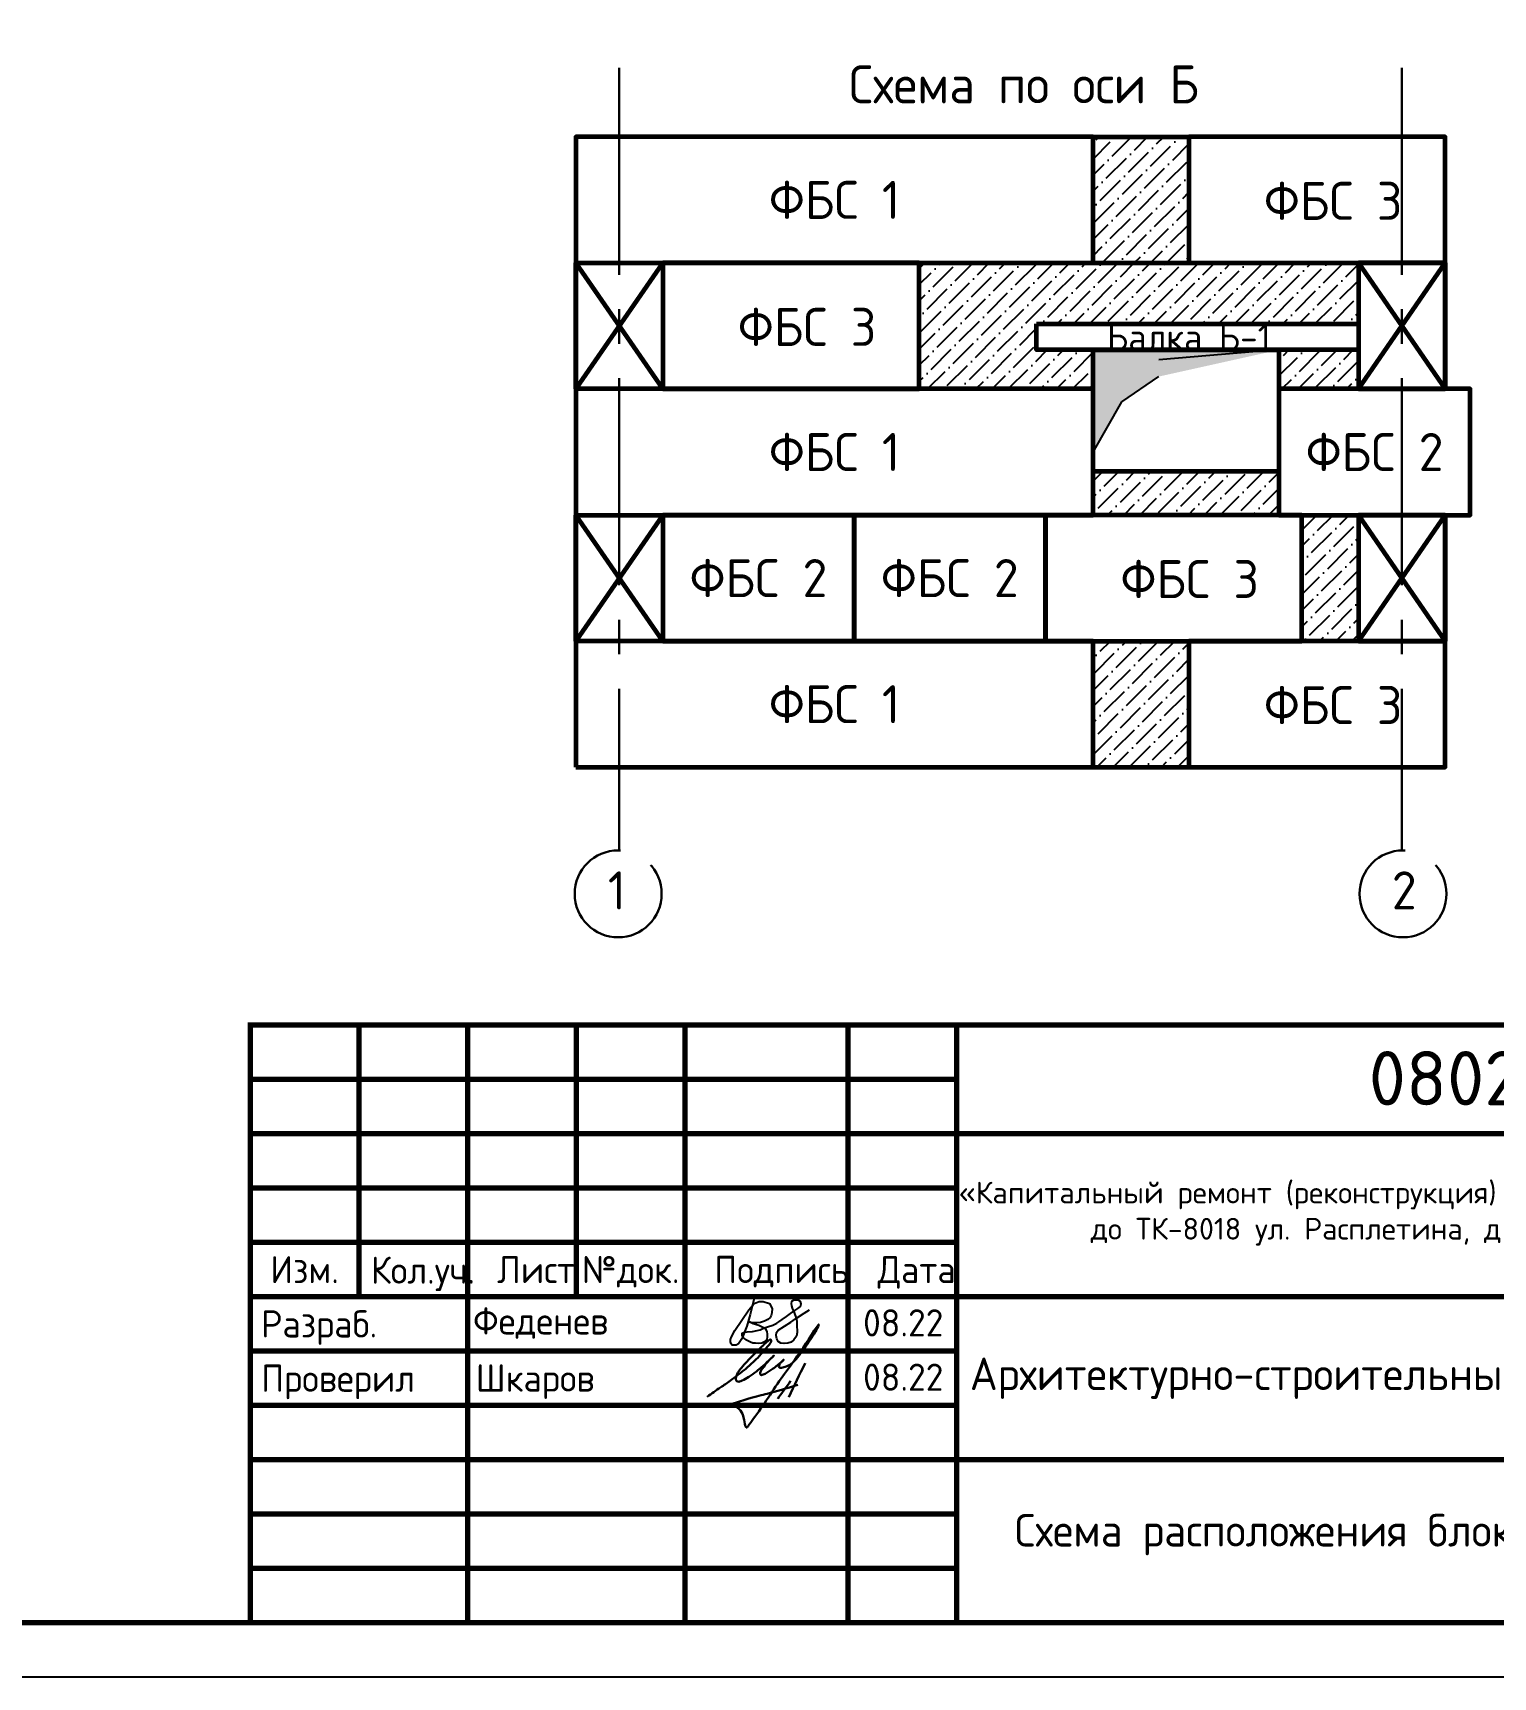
# Model space of a CAD drawing. Header units: millimetres. Extents: x 1601 to 14530, y 1157 to 12625.
# Drawn here: x 8063.9 to 8198.3, y 2825.6 to 2976.9 of the extents above; entities that cross this region are included whole.
import ezdxf
from ezdxf.enums import TextEntityAlignment as Align

# ---------------------------------------------------------------- set-up
doc = ezdxf.new("R2010")
doc.units = ezdxf.units.MM
doc.linetypes.add('осевая2', pattern=[28.575, 19.05, -3.175, 3.175, -3.175])
for name, color, linetype, lineweight in [('Осевая', 2, 'осевая2', 30), ('Основной', 1, 'Continuous', 60), ('Размер 3.5', 250, 'Continuous', 35), ('Размерный', 4, 'Continuous', 30)]:
    doc.layers.add(name, color=color, linetype=linetype, lineweight=lineweight)
doc.layers.add('рамка', color=7, linetype='Continuous')
doc.styles.add('-ISOCPEUR-', font='isocpeur.TTF')
doc.styles.add('GOST', font='GOST Common.ttf')
doc.styles.get("Standard").update_dxf_attribs({"font": 'GOST Common.ttf'})
pattern_1 = [(45, (801.5742, -371.7055), (0.55565335, 2.03739561), [2.619375, -0.523875, 0, -0.523875])]

# ---------------------------------------------------------------- blocks, each defined once
blk = doc.blocks.new('*U372')
blk.add_lwpolyline([(0, 0), (420, 0), (420, -297), (0, -297)], close=True)
at = {"const_width": 0.5}
blk.add_lwpolyline([(20, -5), (415, -5), (415, -292), (20, -292)], close=True, dxfattribs=at)
for points in [[(230, -292), (230, -237), (415, -237)], [(240, -237), (240, -262)], [(250, -237), (250, -292)], [(260, -237), (260, -262)], [(270, -237), (270, -292)], [(285, -237), (285, -292)], [(295, -237), (295, -292)], [(230, -242), (295, -242)], [(230, -247), (295, -247)], [(295, -247), (415, -247)], [(230, -252), (295, -252)], [(230, -257), (295, -257)], [(230, -262), (415, -262)], [(230, -267), (295, -267)], [(230, -272), (295, -272)], [(230, -277), (295, -277)], [(295, -277), (415, -277)], [(230, -282), (295, -282)], [(230, -287), (295, -287)]]:
    blk.add_lwpolyline(points, dxfattribs=at)
at = {"style": 'GOST'}
for s, p in [('Изм.', (235, -259.5)), ('Кол.уч.', (245.89, -259.55)), ('Лист', (256.3, -259.5)), ('№док.', (265, -259.5)), ('Подпись', (278.88, -259.5)), ('Дата', (291.31, -259.5))]:
    blk.add_text(s, height=2.5, dxfattribs=at).set_placement(p, align=Align.MIDDLE_CENTER)
for s, p in [('Разраб.', (231, -264.5)), ('Проверил', (231, -269.5))]:
    blk.add_text(s, height=2.5, dxfattribs=at).set_placement(p, align=Align.MIDDLE_LEFT)
at = {"attachment_point": 5}
for s, insert, char_height, width, style in [('\\pi2.57236;{\\C7;«Капитальный ремонт (реконструкция) тепловых сетей от УП у ж/д №26 по ул. Б. Новикова до ТК-8018 ул. Расплетина, д 7 в ГО г. Рыбинск Ярославской области».}', (353.29, -254.35), 2, 124.3112, '-ISOCPEUR-'), ('Архитектурно-строительные решения', (330, -269.5), 3, 70, 'GOST')]:
    blk.add_mtext(s, dxfattribs=dict(at, insert=insert, char_height=char_height, width=width, style=style))
at = {"style": 'GOST'}
blk.add_attdef('РАЗРАБОТАЛ', text='', height=2.5, dxfattribs=at).set_placement((250.5, -264.22), align=Align.MIDDLE_LEFT)
blk.add_attdef('ПРОВЕРИЛ', (250.75, -270.73), '', height=2.5, dxfattribs=at)
at = {"style": 'GOST', "flags": 8}
for tag, p in [('ЛИСТ', (387.6, -271.87)), ('ЛИСТОВ', (405.3, -271.86)), ('ФОРМАТ', (380.97, -294.75))]:
    blk.add_attdef(tag, text='', height=3, dxfattribs=at).set_placement(p, align=Align.MIDDLE_CENTER)
blk.add_attdef('ИМЯ_ЧЕРТЕЖА_001', (321.53, -284.99), '', height=3, dxfattribs=at)
blk = doc.blocks.new('подпись')
at = {"lineweight": 30}
for points in [[(-0.82, -1.23), (-0.21, -0.8), (0.43, -0.36), (0.86, -0.08), (1.32, 0.25), (2, 0.77), (2.8, 1.4), (3.27, 1.83), (3.84, 2.36), (4.46, 3.07), (5.01, 3.73), (5.08, 3.95), (5.01, 4.03), (4.91, 4), (4.76, 3.88), (4.33, 3.49), (3.4, 2.58), (2.34, 1.43), (1.83, 0.48), (1.87, 0.23), (1.99, 0.16), (2.17, 0.16), (2.41, 0.25), (3.02, 0.6), (3.71, 1.09), (4.34, 1.62), (5.32, 2.55), (4.75, 1.98), (4.27, 1.36), (4.08, 1.05), (4.07, 0.85), (4.11, 0.78), (4.25, 0.78), (4.42, 0.84), (4.78, 1.05), (5.16, 1.3), (5.47, 1.51), (5.72, 1.73), (6.05, 1.99), (6.23, 2.18), (5.94, 1.88), (5.8, 1.63), (5.8, 1.5), (5.89, 1.44), (6.13, 1.46), (6.57, 1.6), (6.9, 1.79), (7.5, 2.39), (8.04, 3.08), (8.61, 3.92), (9.15, 4.76), (9.43, 5.33), (8, 3.26), (6.29, 0.88), (3.58, -3.07), (3.05, -3.8), (2.85, -4.05), (2.49, -2.98), (2.12, -2.39), (1.3, -1.96), (1.02, -2.03), (2.91, -1.44), (4.7, -0.96), (7.51, -0.15)], [(8.19, 1.85), (6.68, -1.27)], [(6.86, 0.23), (5.67, -1.43)]]:
    blk.add_spline(points, degree=3, dxfattribs=at)
blk = doc.blocks.new('Подпись Леха')
at = {"layer": 'рамка'}
blk.add_blockref('подпись', (2.7, 0.11), dxfattribs=at)
blk = doc.blocks.new('*U36')
at = {"layer": 'Основной', "ltscale": 20}
blk.add_lwpolyline([(0, -290), (2380, -290), (2380, 290), (0, 290)], close=True, dxfattribs=at)
at = {"layer": 'Основной', "ltscale": 20, "flags": 1}
for tag, p in [('ВЕС', (579.2, 65.4)), ('ОБЪЕМ', (579.6, 61.7))]:
    blk.add_attdef(tag, p, '', height=2.5, dxfattribs=at)
at = {"layer": 'Основной', "ltscale": 20}
blk.add_attdef('НАЗВАНИЕ', (445.5, -133.9), '', height=38.9, dxfattribs=at)
blk = doc.blocks.new('*U328')
at = {"layer": 'Основной', "ltscale": 20}
blk.add_lwpolyline([(0, -290), (1180, -290), (1180, 290), (0, 290)], close=True, dxfattribs=at)
at = {"layer": 'Основной', "ltscale": 20, "flags": 1}
for tag, p in [('ВЕС', (579.2, 65.4)), ('ОБЪЕМ', (579.6, 61.7))]:
    blk.add_attdef(tag, p, '', height=2.5, dxfattribs=at)
at = {"layer": 'Основной', "ltscale": 20}
blk.add_attdef('НАЗВАНИЕ', (445.5, -133.9), '', height=38.9, dxfattribs=at)
blk = doc.blocks.new('*U37')
at = {"layer": 'Основной', "ltscale": 20}
blk.add_lwpolyline([(0, -290), (880, -290), (880, 290), (0, 290)], close=True, dxfattribs=at)
at = {"layer": 'Основной', "ltscale": 20, "flags": 1}
for tag, p in [('ВЕС', (579.2, 65.4)), ('ОБЪЕМ', (579.6, 61.7))]:
    blk.add_attdef(tag, p, '', height=2.5, dxfattribs=at)
at = {"layer": 'Основной', "ltscale": 20}
blk.add_attdef('НАЗВАНИЕ', (445.5, -133.9), '', height=38.9, dxfattribs=at)

msp = doc.modelspace()

# ---------------------------------------------------------------- hatches: boundary and pattern name
h = msp.add_hatch()
h.set_pattern_fill('ANSI36', scale=0.33)
h.set_pattern_definition(pattern_1)
h.paths.add_polyline_path([(8170.2821, 2955.7181), (8170.2821, 2967.3181), (8161.4821, 2967.3181), (8161.4821, 2955.7181)])
h = msp.add_hatch()
h.set_pattern_fill('ANSI36', scale=0.33)
h.set_pattern_definition(pattern_1)
h.paths.add_polyline_path([(8185.8821, 2944.1182), (8185.8821, 2947.7178), (8178.5792, 2947.7178), (8178.5792, 2944.1182)], flags=17)
h.paths.add_polyline_path([(8170.2821, 2955.7181), (8145.4821, 2955.7181), (8145.4821, 2944.1182), (8161.4821, 2944.1182), (8161.4821, 2947.7178), (8156.2821, 2947.7178), (8156.2821, 2950.1178), (8185.8821, 2950.1178), (8185.8821, 2955.7181)])
h = msp.add_hatch(color=7)
h.dxf.hatch_style = 1
h.paths.add_polyline_path([(8164.1191, 2942.9218), (8167.5182, 2945.2589), (8178.5792, 2947.7178), (8161.4821, 2947.7178), (8161.4821, 2938.3182)])
h = msp.add_hatch()
h.set_pattern_fill('ANSI36', scale=0.33)
h.set_pattern_definition(pattern_1)
h.paths.add_polyline_path([(8170.2821, 2920.9182), (8161.4821, 2920.9182), (8161.4821, 2909.3182), (8170.2821, 2909.3182)])
h.paths.add_polyline_path([(8185.8821, 2932.5182), (8180.6886, 2932.5182), (8180.6886, 2920.9182), (8185.8821, 2920.9182)])
h.paths.add_polyline_path([(8178.5792, 2936.5186), (8161.4821, 2936.5186), (8161.4821, 2932.5182), (8178.5792, 2932.5182)])

# ---------------------------------------------------------------- linework, layer by layer
for p, q in [((8167.5182, 2946.8212), (8177.9888, 2947.7178)), ((8164.1191, 2942.9218), (8167.5182, 2945.2589)), ((8161.4821, 2938.3182), (8164.1191, 2942.9218))]:
    msp.add_line(p, q)
msp.add_lwpolyline([(8130.2473, 2860.3375), (8130.1471, 2859.8159), (8129.9385, 2858.9588), (8129.6217, 2857.8778), (8129.1577, 2856.7172), (8128.8389, 2856.2463), (8128.6454, 2856.1471), (8128.4517, 2856.1229), (8128.2628, 2856.1471), (8128.1659, 2856.2585), (8128.1175, 2856.4424), (8128.1223, 2856.6506), (8128.2192, 2856.912), (8128.5225, 2857.4716), (8129.7965, 2859.3859), (8130.2929, 2859.9596), (8130.7428, 2860.1535), (8131.123, 2860.1457), (8131.6893, 2859.9829), (8131.9531, 2859.5099), (8131.9298, 2859.1222), (8131.8725, 2858.8593), (8131.756, 2858.675), (8131.5522, 2858.4906), (8131.2415, 2858.3354), (8130.8824, 2858.2336), (8130.5718, 2858.1753), (8130.3048, 2858.185), (8130.0476, 2858.1944), (8129.8098, 2858.3063), (8129.7522, 2858.3232), (8130.0081, 2858.213), (8130.2151, 2858.1238), (8130.4068, 2858.0558), (8130.727, 2857.9644), (8130.9526, 2857.8577), (8131.1622, 2857.7586), (8131.3002, 2857.6627), (8131.4516, 2857.3921), (8131.4751, 2857.1422), (8131.4983, 2856.8945), (8131.4438, 2856.6502), (8131.2485, 2856.4316), (8131.0063, 2856.3222), (8130.7093, 2856.291), (8130.4202, 2856.3066), (8130.1766, 2856.3198), (8129.9514, 2856.4237), (8129.7132, 2856.5338), (8129.5298, 2856.6184), (8129.4201, 2856.7205), (8129.2815, 2856.8495), (8129.1974, 2857.0605), (8129.2023, 2857.251), (8129.3148, 2857.3145), (8129.6472, 2857.3487), (8130.1476, 2857.4002), (8130.5565, 2857.4855), (8130.8494, 2857.5466), (8131.0991, 2857.6565), (8131.5341, 2857.8129), (8132.0083, 2857.9741), (8132.3701, 2858.1451), (8132.5707, 2858.2872), (8132.8689, 2858.4982), (8133.2676, 2858.7805), (8133.6511, 2859.0519), (8133.9486, 2859.2625), (8134.313, 2859.5204), (8134.5673, 2859.7005), (8134.62, 2859.9444), (8134.5653, 2860.1477), (8134.3932, 2860.2571), (8134.1429, 2860.2727), (8133.8926, 2860.2415), (8133.7411, 2860.1484), (8133.6872, 2859.9674), (8133.7166, 2859.767), (8133.79, 2859.5468), (8133.9662, 2859.1507), (8134.157, 2858.6029), (8134.206, 2858.3388), (8134.2206, 2858.0209), (8134.2373, 2857.2841), (8134.1902, 2856.9473), (8133.9473, 2856.6261), (8133.7043, 2856.4146), (8133.3908, 2856.3206), (8133.046, 2856.2736), (8132.7403, 2856.3128), (8132.5052, 2856.4616), (8132.3798, 2856.7201), (8132.3092, 2857.0178), (8132.3484, 2857.2998), (8132.513, 2857.5191), (8133.6573, 2858.2554), (8134.0884, 2858.5609), (8134.8957, 2859.0858), (8135.3697, 2859.3939)])
at = {"layer": 'Осевая'}
for p, q in [((8117.8807, 2973.6797), (8117.8807, 2901.6605)), ((8189.8836, 2973.6797), (8189.8836, 2901.6605))]:
    msp.add_line(p, q, dxfattribs=at)
for centre in [(8117.7796, 2897.6615), (8189.9846, 2897.6615)]:
    msp.add_circle(centre, 4.0002, dxfattribs=at)
at = {"layer": 'Основной'}
for p, q in [((8161.4821, 2967.3181), (8170.2821, 2967.3181)), ((8113.8821, 2955.7181), (8113.8821, 2944.1182)), ((8121.8821, 2944.1182), (8113.8821, 2955.7181)), ((8121.8821, 2955.7181), (8113.8821, 2944.1182)), ((8145.4821, 2955.7181), (8185.8821, 2955.7181)), ((8185.8821, 2944.1182), (8193.8821, 2955.7181)), ((8185.8821, 2955.7181), (8193.8821, 2944.1182)), ((8193.8821, 2955.7181), (8193.8821, 2944.1182)), ((8121.8821, 2944.1181), (8113.8821, 2944.1182)), ((8185.8821, 2944.1181), (8193.8821, 2944.1182)), ((8113.8821, 2932.5181), (8113.8821, 2920.9182)), ((8121.8821, 2920.9182), (8113.8821, 2932.5181)), ((8121.8821, 2932.5181), (8113.8821, 2920.9182)), ((8185.8821, 2920.9182), (8193.8821, 2932.5181)), ((8185.8821, 2932.5181), (8193.8821, 2920.9182)), ((8193.8821, 2932.5181), (8193.8821, 2920.9182)), ((8121.8821, 2920.9181), (8113.8821, 2920.9182)), ((8185.8821, 2920.9181), (8193.8821, 2920.9182)), ((8161.4821, 2909.3182), (8170.2821, 2909.3182))]:
    msp.add_line(p, q, dxfattribs=at)
for points in [[(8113.8821, 2955.7181), (8121.8821, 2955.7181), (8121.8821, 2944.1182), (8113.8821, 2944.1182)], [(8193.8821, 2955.7181), (8185.8821, 2955.7181), (8185.8821, 2944.1182), (8193.8821, 2944.1182)], [(8156.2821, 2950.1178), (8185.8821, 2950.1178), (8185.8821, 2947.7178), (8156.2821, 2947.7178)], [(8161.4821, 2947.7178), (8178.5792, 2947.7178), (8178.5792, 2936.5186), (8161.4821, 2936.5186)], [(8113.8821, 2932.5181), (8121.8821, 2932.5181), (8121.8821, 2920.9182), (8113.8821, 2920.9182)], [(8193.8821, 2932.5181), (8185.8821, 2932.5181), (8185.8821, 2920.9182), (8193.8821, 2920.9182)]]:
    msp.add_lwpolyline(points, close=True, dxfattribs=at)

# ---------------------------------------------------------------- block references
ref = msp.add_blockref('*U372', (7853.9325, 3122.5891))
ref.add_attrib('ИМЯ_ЧЕРТЕЖА_001', 'Схема расположения блоков по осям', (8154.2715, 2837.6012), dxfattribs={"height": 3, "style": 'GOST'})
ref.add_attrib('ДАТА', '08.22', dxfattribs={"height": 2.5, "style": 'GOST'}).set_placement((8144.007, 2858.1876), align=Align.MIDDLE_CENTER)
ref.add_attrib('РАЗРАБОТАЛ', 'Феденев', dxfattribs={"height": 2.5, "style": 'GOST'}).set_placement((8104.4331, 2858.3649), align=Align.MIDDLE_LEFT)
ref.add_attrib('ПРОВЕРИЛ', 'Шкаров', (8104.6815, 2851.8599), dxfattribs={"height": 2.5, "style": 'GOST'})
ref.add_attrib('ДАТА1', '08.22', dxfattribs={"height": 2.5, "style": 'GOST'}).set_placement((8144.007, 2853.1876), align=Align.MIDDLE_CENTER)
msp.add_blockref('Подпись Леха', (8124.0875, 2852.5127))
at = {"layer": 'Основной', "xscale": 0.02, "yscale": 0.02, "zscale": 0.02}
for name, p in [('*U36', (8113.8821, 2961.5181)), ('*U328', (8170.2821, 2961.5181)), ('*U328', (8121.8821, 2949.9181)), ('*U36', (8113.8821, 2938.3182)), ('*U37', (8178.5792, 2938.3182)), ('*U37', (8121.8886, 2926.7182)), ('*U37', (8139.4886, 2926.7182)), ('*U328', (8157.0886, 2926.7182)), ('*U36', (8113.8821, 2915.1182)), ('*U328', (8170.2821, 2915.1182))]:
    msp.add_blockref(name, p, dxfattribs=at)

# ---------------------------------------------------------------- texts
at = {"layer": 'Основной', "char_height": 3.5, "attachment_point": 5}
for s, insert in [('1', (8117.6647, 2897.9805)), ('2', (8190.0996, 2897.9805))]:
    msp.add_mtext_dynamic_manual_height_columns(s, width=5.739849, gutter_width=12.5, heights=[0], dxfattribs=dict(at, insert=insert))
at = {"layer": 'Размер 3.5', "attachment_point": 5, "style": 'GOST'}
for s, width, heights, insert, char_height in [('Схема по оси Б', 37.356069, [0], (8155.1193, 2972.1527), 3.5), ('{\\C7;ФБС 1}', 27.497551, [0], (8137.6821, 2961.5181), 3.5), ('{\\C7;ФБС 3}', 15.874668, [5.3157], (8183.564, 2961.4289), 3.5), ('{\\C7;ФБС 3}', 15.874668, [5.3157], (8135.164, 2949.8289), 3.5), ('{\\C7;Балка Б-1}', 59.561246, [0], (8170.2857, 2948.8852), 2.5), ('{\\C7;ФБС 1}', 27.497551, [0], (8137.6821, 2938.3182), 3.5), ('{\\C7;ФБС 2}', 15.874668, [5.3157], (8187.3792, 2938.3182), 3.5), ('{\\C7;ФБС 2}', 15.874668, [5.3157], (8130.6886, 2926.7182), 3.5), ('{\\C7;ФБС 2}', 15.874668, [5.3157], (8148.2886, 2926.7182), 3.5), ('{\\C7;ФБС 3}', 15.874668, [5.3157], (8170.3705, 2926.6289), 3.5), ('{\\C7;ФБС 1}', 27.497551, [0], (8137.6821, 2915.1182), 3.5), ('{\\C7;ФБС 3}', 15.874668, [5.3157], (8183.564, 2915.0289), 3.5)]:
    msp.add_mtext_dynamic_manual_height_columns(s, width=width, gutter_width=12.5, heights=heights, dxfattribs=dict(at, insert=insert, char_height=char_height))
at = {"layer": 'Размерный', "color": 7, "lineweight": 30, "insert": (8111.3329, 2883.1993), "char_height": 5, "width": 185, "attachment_point": 1, "style": '-ISOCPEUR-'}
msp.add_mtext('\\pi65.5,l10;0802.Р.22-АС.4', dxfattribs=at)

doc.saveas('drawing.dxf')
